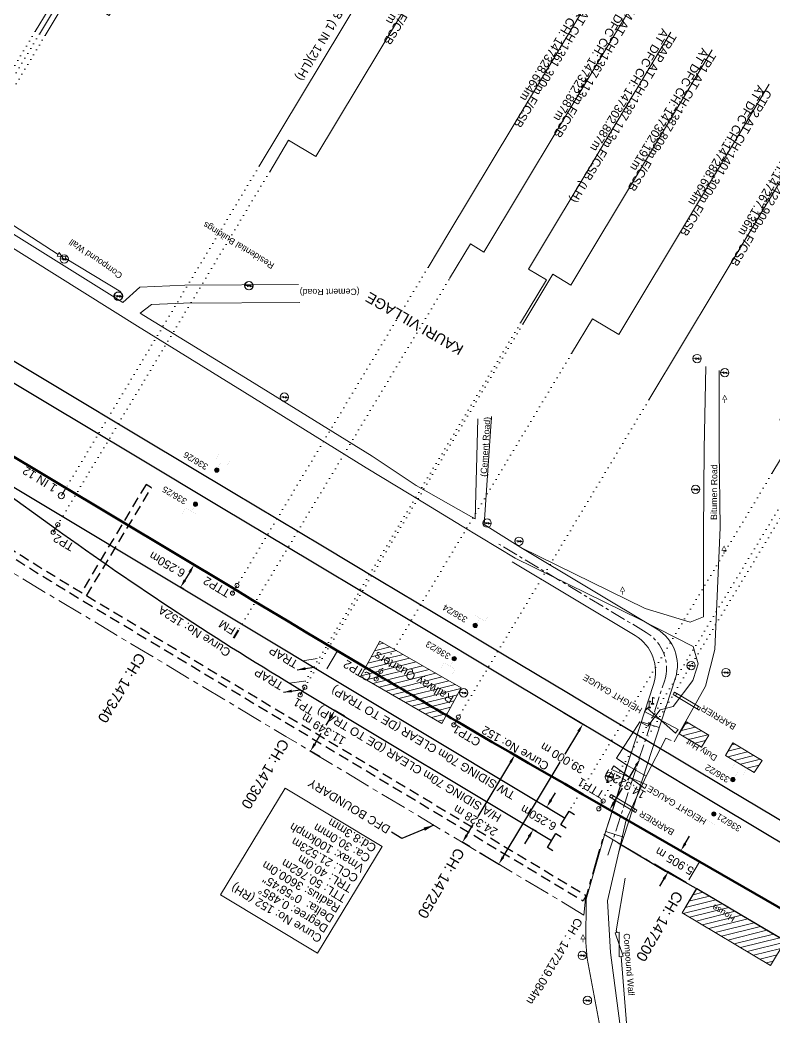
# Model space of a CAD drawing. Header units: metres. Extents: x 592467 to 614288, y 3398001 to 3402649.
# Drawn here: x 613906.8 to 614087, y 3399783.7 to 3400021.9 of the extents above; entities that cross this region are included whole.
import ezdxf

# ---------------------------------------------------------------- set-up
doc = ezdxf.new("R2010")
doc.units = ezdxf.units.M
doc.header["$MEASUREMENT"] = 0
for name, pattern in [('CENTER', [2, 1.25, -0.25, 0.25, -0.25]), ('DASHED', [0.75, 0.5, -0.25]), ('DOT', [0.25, 0, -0.25])]:
    doc.linetypes.add(name, pattern=pattern)
doc.layers.get('0').update_dxf_attribs({"lineweight": 0})
doc.layers.get('Defpoints').update_dxf_attribs({"lineweight": 0})
for name, color, linetype, lineweight in [('Bounary Dim', 10, 'Continuous', 13), ('Cardinal_Leader', 10, 'Continuous', 0), ('Compound Wall', 7, 'Continuous', 13), ('DFCC BOUNDARY', 6, 'CENTER', 0), ('Electric Pole', 7, 'Continuous', 13), ('Existing IR Track', 143, 'Continuous', 0), ('Gate', 7, 'Continuous', 13), ('Govt buliding', 7, 'Continuous', 13), ('Lamp_Post', 7, 'Continuous', 0), ("NEW CHAWAPAIL STN. SRJ's", 10, 'Continuous', 0), ("NEW KHANNA CROSSING STN. SRJ's", 10, 'Continuous', 0), ('OHE MAST', 7, 'Continuous', 0), ('OHE MAST TEXT', 7, 'Continuous', 0), ('Pavers', 7, 'Continuous', 0), ('Piers_Abutment', 7, 'Continuous', 0), ('Proposed Chainage', 10, 'Continuous', 0), ('Proposed Curve_Details', 10, 'Continuous', 0), ('PROPOSED DFCC TRACK', 1, 'Continuous', 0), ('PROPOSED RETAINING WALL', 154, 'Continuous', 30), ('Proposed TPTC Chainages', 10, 'Continuous', 0), ('Residential Building Pucca', 7, 'Continuous', 13), ('Sign Board', 7, 'Continuous', 13), ('Subroad Edge', 34, 'Continuous', 0), ('Text', 7, 'Continuous', 13), ('Village Name', 7, 'Continuous', 0)]:
    doc.layers.add(name, color=color, linetype=linetype, lineweight=lineweight)
doc.layers.add('NEW KHANNA LOOP LINES', color=1, linetype='Continuous')
doc.styles.add('ARIAL', font='arial.ttf')
doc.styles.get("Standard").update_dxf_attribs({"font": 'arial.ttf'})
doc.styles.add('Style-Arial', font='arial.ttf')
doc.styles.add('Text', font='arial.ttf', dxfattribs={"height": 2})
doc.styles.add('Vill txt', font='arial.ttf', dxfattribs={"height": 3})
doc.dimstyles.new('DIM', dxfattribs={"dimtxt": 2.5, "dimasz": 2.5, "dimexe": 0.18, "dimexo": 0.0625, "dimgap": 0.09, "dimtad": 0, "dimtih": 1, "dimtoh": 1, "dimdec": 3, "dimzin": 0, "dimdsep": 46, "dimtxsty": 'Standard', "dimcen": 0.09, "dimaunit": 1, "dimadec": 5, "dimazin": 0, "dimtfac": 1, "dimtdec": 3, "dimtofl": 0, "dimtmove": 0, "dimatfit": 3, "dimfxl": 1, "dimtolj": 1, "dimtzin": 0, "dimarcsym": 0})
doc.dimstyles.new('ISO-25', dxfattribs={"dimtxt": 2.5, "dimasz": 2.5, "dimexe": 1.25, "dimexo": 0.625, "dimtad": 1, "dimtxsty": 'Standard', "dimcen": 2.5, "dimadec": 0, "dimazin": 0, "dimtfac": 1, "dimtmove": 0, "dimatfit": 3, "dimfxl": 1, "dimarcsym": 0})
doc.dimstyles.get("Standard").update_dxf_attribs({"dimtxt": 8, "dimasz": 0.18, "dimexe": 0.18, "dimexo": 0.0625, "dimgap": 0.09, "dimtad": 0, "dimtih": 1, "dimtoh": 1, "dimdec": 3, "dimzin": 0, "dimdsep": 46, "dimtxsty": 'Standard', "dimcen": 0.09, "dimadec": 0, "dimazin": 0, "dimtfac": 1, "dimtdec": 3, "dimtofl": 0, "dimtmove": 0, "dimatfit": 3, "dimfxl": 1, "dimtolj": 1, "dimtzin": 0, "dimarcsym": 0})
pattern_1 = [(194.020766, (612007.361, 3401057.0714), (0.30284195, -1.21276), [])]

# ---------------------------------------------------------------- blocks, each defined once
blk = doc.blocks.new('*D303')
at = {"layer": 'Bounary Dim', "color": 0, "lineweight": -2, "transparency": 16777216}
for p, q in [((613949.2, 3399891.25), (613948.28, 3399891.81)), ((613947.4, 3399890), (613946.24, 3399888.07)), ((613945.98, 3399885.89), (613945.06, 3399886.45))]:
    blk.add_line(p, q, dxfattribs=at)
at = {"layer": 'Bounary Dim', "color": 0, "lineweight": 13, "transparency": 16777216}
for points in [[(613947.11, 3399890.17), (613947.69, 3399889.83), (613948.43, 3399891.72)], [(613945.96, 3399888.25), (613946.53, 3399887.9), (613945.21, 3399886.36)]]:
    blk.add_solid(points, dxfattribs=at)
at = {"layer": 'Defpoints', "color": 0, "lineweight": 13, "transparency": 16777216}
for p in [(613949.26, 3399891.22), (613945.21, 3399886.36), (613946.04, 3399885.86)]:
    blk.add_point(p, dxfattribs=at)
at = {"layer": 'Bounary Dim', "color": 0, "transparency": 16777216, "insert": (613942.02, 3399891.83), "char_height": 2, "attachment_point": 5, "rotation": 150}
blk.add_mtext('\\A1;6.250m', dxfattribs=at)
blk = doc.blocks.new('GT')
at = {"layer": 'Gate'}
for p, q in [((-0.5, -0.5), (-0.5, 0.5)), ((-0.5, 0.5), (0.5, -0.5)), ((0.5, 0.5), (0.5, -0.5))]:
    blk.add_line(p, q, dxfattribs=at)
at = {"layer": 'Gate', "flags": 128}
blk.add_lwpolyline([(0.5, 0.5), (-0.5, -0.5)], dxfattribs=at)
blk = doc.blocks.new('EP')
at = {"extrusion": (0, 0, -1)}
blk.add_hatch(color=8, dxfattribs=at).paths.add_polyline_path([(-0.31, -0.24), (-0.94, -0.01), (-0.41, -0.1), (-0.43, 0.15), (0.21, -0.05), (0.21, 0.16), (0.93, -0.01), (0.31, 0.07), (0.31, -0.19), (-0.31, 0)])
at = {"color": 8}
for p, q in [((-0.93, -0.01), (-0.21, 0.16)), ((-0.31, 0.07), (-0.93, -0.01)), ((-0.31, -0.19), (-0.31, 0.07)), ((0.31, 0), (-0.31, -0.19)), ((-0.21, 0.16), (-0.21, -0.05)), ((-0.21, -0.05), (0.43, 0.15)), ((0.31, -0.24), (0.31, 0)), ((0.43, 0.15), (0.41, -0.1)), ((0.94, -0.01), (0.31, -0.24)), ((0.41, -0.1), (0.94, -0.01))]:
    blk.add_line(p, q, dxfattribs=at)
blk.add_circle((0, 0), 1, dxfattribs=at)
blk = doc.blocks.new('LP')
at = {"flags": 128}
for points in [[(0, 0), (0, 1.5)], [(0.25, 1.35), (0.44, 1.35)]]:
    blk.add_lwpolyline(points, dxfattribs=at)
for centre, radius, start, end in [((0.07, 0.99), 0.519, 57.6425, 97.3165), ((0.34, 1.33), 0.094, 11.7012, 168.0476)]:
    blk.add_arc(centre, radius, start, end)
at = {"extrusion": (0, 0, -1)}
blk.add_ellipse((0, 0.01), major_axis=(0.308, 0), ratio=0.400495, dxfattribs=at)
blk.add_ellipse((0.35, 1.36), major_axis=(0.0017, 0.0438), ratio=0.461056, start_param=1.74022, end_param=4.575836)
blk = doc.blocks.new('TSB')
at = {"const_width": 0.132, "flags": 128}
blk.add_lwpolyline([(-0.51, 0.84), (0.54, 0.84), (0, 1.85), (-0.51, 0.84)], close=True, dxfattribs=at)
at = {"const_width": 0.142, "flags": 128}
blk.add_lwpolyline([(0, 0.84), (0, 0)], dxfattribs=at)
blk = doc.blocks.new('OHE MAST')
at = {"layer": 'OHE MAST'}
h = blk.add_hatch(color=256, dxfattribs=at)
edge = h.paths.add_edge_path()
edge.add_arc((0, 0), 0.514, 0, 360)
at = {"layer": 'OHE MAST', "lineweight": 13, "const_width": 0.01, "flags": 128}
for points in [[(1.5, 3.5), (1.5, 2), (-1.5, 2), (-1.5, 3.5)], [(0, 2), (0, 0)]]:
    blk.add_lwpolyline(points, dxfattribs=at)
at = {"layer": 'OHE MAST'}
blk.add_circle((0, 0), 0.514, dxfattribs=at)
blk = doc.blocks.new('*D337')
at = {"layer": 'Defpoints', "color": 0, "linetype": 'ByBlock', "lineweight": 13, "ltscale": 5}
for p in [(614036.62, 3399856.46), (614016.54, 3399823.02), (614021.22, 3399820.21)]:
    blk.add_point(p, dxfattribs=at)
at = {"layer": 'DFCC BOUNDARY', "color": 0, "linetype": 'ByBlock', "lineweight": -2, "ltscale": 5, "transparency": 16777216}
for p, q in [((614036.67, 3399856.42), (614041.45, 3399853.56)), ((614040.26, 3399851.94), (614037, 3399846.5)), ((614022.25, 3399821.93), (614035.85, 3399844.59)), ((614016.6, 3399822.99), (614021.37, 3399820.12))]:
    blk.add_line(p, q, dxfattribs=at)
at = {"layer": 'DFCC BOUNDARY', "color": 0, "linetype": 'ByBlock', "lineweight": 13, "ltscale": 5, "transparency": 16777216}
for points in [[(614039.98, 3399852.11), (614040.55, 3399851.76), (614041.29, 3399853.65)], [(614021.96, 3399822.1), (614022.53, 3399821.76), (614021.22, 3399820.21)]]:
    blk.add_solid(points, dxfattribs=at)
at = {"layer": 'DFCC BOUNDARY', "color": 0, "linetype": 'ByBlock', "ltscale": 5, "transparency": 16777216, "insert": (614036.43, 3399845.54), "char_height": 2, "attachment_point": 5, "rotation": 149}
blk.add_mtext('\\A1;39.000 m', dxfattribs=at)
blk = doc.blocks.new('*D338')
at = {"layer": 'Defpoints', "color": 0, "linetype": 'ByBlock', "lineweight": 13, "ltscale": 5}
for p in [(613984.44, 3399855.52), (613976.23, 3399847.21), (613978.6, 3399845.79)]:
    blk.add_point(p, dxfattribs=at)
at = {"layer": 'DFCC BOUNDARY', "color": 0, "linetype": 'ByBlock', "lineweight": -2, "ltscale": 5, "transparency": 16777216}
for p, q in [((613984.39, 3399855.55), (613981.92, 3399857.03)), ((613981.04, 3399855.22), (613979.94, 3399853.4)), ((613977.26, 3399848.92), (613978.8, 3399851.49)), ((613978.55, 3399845.82), (613976.08, 3399847.3))]:
    blk.add_line(p, q, dxfattribs=at)
at = {"layer": 'DFCC BOUNDARY', "color": 0, "linetype": 'ByBlock', "lineweight": 13, "ltscale": 5, "transparency": 16777216}
for points in [[(613980.76, 3399855.4), (613981.33, 3399855.05), (613982.07, 3399856.94)], [(613976.97, 3399849.1), (613977.55, 3399848.75), (613976.23, 3399847.21)]]:
    blk.add_solid(points, dxfattribs=at)
at = {"layer": 'DFCC BOUNDARY', "color": 0, "linetype": 'ByBlock', "ltscale": 5, "transparency": 16777216, "insert": (613979.37, 3399852.44), "char_height": 2, "attachment_point": 5, "rotation": 149}
blk.add_mtext('\\A1;11.349 m', dxfattribs=at)
blk = doc.blocks.new('TRAP')
at = {"linetype": 'Continuous', "lineweight": 13, "flags": 128}
for points in [[(1.29, -0.77), (0.15, 2.47)], [(-1.29, 0.77), (-0.15, -2.47)]]:
    blk.add_lwpolyline(points, dxfattribs=at)
blk = doc.blocks.new('*D315')
at = {"layer": 'Defpoints', "color": 0, "linetype": 'ByBlock', "lineweight": 13, "ltscale": 5}
for p in [(614026.94, 3399845.15), (614012.53, 3399825.43), (614014.42, 3399824.29)]:
    blk.add_point(p, dxfattribs=at)
at = {"layer": 'DFCC BOUNDARY', "color": 0, "linetype": 'ByBlock', "lineweight": -2, "ltscale": 5, "transparency": 16777216}
for p, q in [((614026.89, 3399845.18), (614024.9, 3399846.38)), ((614024.03, 3399844.57), (614016.23, 3399831.58)), ((614013.56, 3399827.14), (614015.08, 3399829.68)), ((614014.37, 3399824.33), (614012.38, 3399825.52))]:
    blk.add_line(p, q, dxfattribs=at)
at = {"layer": 'DFCC BOUNDARY', "color": 0, "linetype": 'ByBlock', "lineweight": 13, "ltscale": 5, "transparency": 16777216}
for points in [[(614023.74, 3399844.74), (614024.31, 3399844.4), (614025.05, 3399846.29)], [(614013.28, 3399827.32), (614013.85, 3399826.97), (614012.53, 3399825.43)]]:
    blk.add_solid(points, dxfattribs=at)
at = {"layer": 'DFCC BOUNDARY', "color": 0, "linetype": 'ByBlock', "ltscale": 5, "transparency": 16777216, "insert": (614015.65, 3399830.63), "char_height": 2, "attachment_point": 5, "rotation": 149}
blk.add_mtext('\\A1;24.328 m', dxfattribs=at)
blk = doc.blocks.new('*D317')
at = {"layer": 'Defpoints', "color": 0, "linetype": 'ByBlock', "lineweight": 13, "ltscale": 5}
for p in [(614069.13, 3399820.8), (614061.69, 3399818.39), (614066.09, 3399815.74)]:
    blk.add_point(p, dxfattribs=at)
at = {"layer": 'DFCC BOUNDARY', "color": 0, "linetype": 'ByBlock', "lineweight": -2, "ltscale": 5, "transparency": 16777216}
for p, q in [((614065.75, 3399825.16), (614066.78, 3399826.88)), ((614069.08, 3399820.84), (614064.57, 3399823.54)), ((614066.04, 3399815.77), (614061.53, 3399818.48)), ((614060.66, 3399816.67), (614059.63, 3399814.96))]:
    blk.add_line(p, q, dxfattribs=at)
at = {"layer": 'DFCC BOUNDARY', "color": 0, "linetype": 'ByBlock', "lineweight": 13, "ltscale": 5, "transparency": 16777216}
for points in [[(614065.47, 3399825.34), (614066.04, 3399824.99), (614064.72, 3399823.45)], [(614060.37, 3399816.84), (614060.94, 3399816.5), (614061.69, 3399818.39)]]:
    blk.add_solid(points, dxfattribs=at)
at = {"layer": 'DFCC BOUNDARY', "color": 0, "linetype": 'ByBlock', "ltscale": 5, "transparency": 16777216, "insert": (614063.2, 3399820.92), "char_height": 2, "attachment_point": 5, "rotation": 149}
blk.add_mtext('\\A1;5.905 m', dxfattribs=at)
blk = doc.blocks.new('*D324')
at = {"layer": 'Bounary Dim', "color": 0, "lineweight": -2, "transparency": 16777216}
for p, q in [((614033.71, 3399835.56), (614034.74, 3399837.27)), ((614033.45, 3399833.38), (614032.53, 3399833.94)), ((614030.23, 3399828.02), (614029.31, 3399828.58)), ((614028.43, 3399826.77), (614027.4, 3399825.06))]:
    blk.add_line(p, q, dxfattribs=at)
at = {"layer": 'Bounary Dim', "color": 0, "lineweight": 13, "transparency": 16777216}
for points in [[(614033.42, 3399835.73), (614034, 3399835.39), (614032.68, 3399833.85)], [(614028.14, 3399826.95), (614028.72, 3399826.6), (614029.46, 3399828.49)]]:
    blk.add_solid(points, dxfattribs=at)
at = {"layer": 'Defpoints', "color": 0, "lineweight": 13, "transparency": 16777216}
for p in [(614033.51, 3399833.35), (614029.46, 3399828.49), (614030.29, 3399827.99)]:
    blk.add_point(p, dxfattribs=at)
at = {"layer": 'Bounary Dim', "color": 0, "transparency": 16777216, "insert": (614030.71, 3399831.3), "char_height": 2, "attachment_point": 5, "rotation": 150}
blk.add_mtext('\\A1;6.250m', dxfattribs=at)
blk = doc.blocks.new('*D353')
at = {"layer": 'Bounary Dim', "color": 0, "lineweight": -2, "transparency": 16777216}
for p, q in [((614054.89, 3399845.56), (614055.2, 3399845.38)), ((614054.02, 3399843.76), (614051.93, 3399840.28)), ((614048.7, 3399834.91), (614050.79, 3399838.38)), ((614047.62, 3399833.22), (614047.52, 3399833.28))]:
    blk.add_line(p, q, dxfattribs=at)
at = {"layer": 'Bounary Dim', "color": 0, "lineweight": 13, "transparency": 16777216}
for points in [[(614054.3, 3399843.58), (614053.73, 3399843.93), (614055.05, 3399845.47)], [(614048.99, 3399834.74), (614048.42, 3399835.08), (614047.68, 3399833.19)]]:
    blk.add_solid(points, dxfattribs=at)
at = {"layer": 'Defpoints', "color": 0, "lineweight": 13}
for p in [(614054.84, 3399845.6), (614047.68, 3399833.19), (614047.68, 3399833.19)]:
    blk.add_point(p, dxfattribs=at)
at = {"layer": 'Bounary Dim', "color": 0, "transparency": 16777216, "insert": (614051.36, 3399839.33), "char_height": 2, "attachment_point": 5, "rotation": 149.0208}
blk.add_mtext('\\A1;14.322m', dxfattribs=at)

msp = doc.modelspace()

# ---------------------------------------------------------------- hatches: boundary and pattern name
at = {"layer": 'Bounary Dim', "lineweight": 9}
h = msp.add_hatch(dxfattribs=at)
h.set_pattern_fill('ANSI31', color=0, scale=10, angle=149.020766)
h.set_pattern_definition([(194.02077, (614194.0081, 3400011.9351), (0.302842, -1.21276), [])])
h.paths.add_polyline_path([(614065.0055, 3399808.6091), (614086.1618, 3399795.9895), (614089.6542, 3399801.8066), (614068.4979, 3399814.4262)])
at = {"layer": 'Govt buliding', "linetype": 'ByBlock', "ltscale": 5}
h = msp.add_hatch(dxfattribs=at)
h.set_pattern_fill('ANSI31', color=3, scale=10)
h.set_pattern_definition(pattern_1)
h.paths.add_polyline_path([(613992.8424, 3399873.5361), (614012.2333, 3399862.3131), (614007.6212, 3399853.8189), (613988.1877, 3399865.0666)])
at = {"layer": 'Govt buliding'}
h = msp.add_hatch(dxfattribs=at)
h.set_pattern_fill('ANSI31', color=3, scale=10)
h.set_pattern_definition(pattern_1)
h.paths.add_polyline_path([(614064.3374, 3399851.3164), (614069.656, 3399848.1505), (614071.3931, 3399851.0092), (614066.0579, 3399854.185)])
h = msp.add_hatch(dxfattribs=at)
h.set_pattern_fill('ANSI31', color=256, scale=10)
h.set_pattern_definition(pattern_1)
h.paths.add_polyline_path([(614075.3839, 3399846.2115), (614082.2453, 3399842.1139), (614084.1519, 3399844.9905), (614077.0965, 3399849.2039)])

# ---------------------------------------------------------------- linework, layer by layer
at = {"color": 5, "lineweight": 13}
msp.add_line((614059.5551, 3399852.8452), (614055.2749, 3399854.2342), dxfattribs=at)
at = {"color": 1, "linetype": 'CENTER', "lineweight": 9, "ltscale": 3}
msp.add_lwpolyline([(614047.2983, 3399822.3651), (614060.7874, 3399863.9318, 0.34921563), (614056.423, 3399875.5921), (614021.2617, 3399896.7018)], format="xyb", dxfattribs=at)
at = {"color": 5, "lineweight": 13}
for points in [[(614049.9281, 3399823.1796), (614063.4008, 3399864.6956, 0.34921563), (614059.0364, 3399876.3558), (614026.4944, 3399895.893)], [(614046.4149, 3399826.9322), (614058.1741, 3399863.168, 0.34921563), (614053.8097, 3399874.8283), (614024.4355, 3399892.4636)]]:
    msp.add_lwpolyline(points, format="xyb", dxfattribs=at)
at = {"color": 5, "lineweight": 13, "flags": 128}
msp.add_lwpolyline([(614051.0468, 3399826.6268), (614046.7665, 3399828.0158)], dxfattribs=at)
at = {"layer": 'Bounary Dim', "lineweight": 60, "flags": 128}
msp.add_lwpolyline([(614242.3387, 3399720.8033), (614045.6328, 3399834.3714), (614041.3027, 3399836.8715), (614036.9731, 3399839.3724), (614032.6444, 3399841.8747), (614028.3169, 3399844.3794), (614023.9912, 3399846.887), (614019.6677, 3399849.3984), (614015.3468, 3399851.9143), (614011.0289, 3399854.4354, -0.00149498), (613992.4781, 3399865.3582), (613988.1787, 3399867.9109), (613983.8825, 3399870.4687), (613979.589, 3399873.0311), (613975.2977, 3399875.5971), (613971.0082, 3399878.1662), (613966.72, 3399880.7374), (613962.4328, 3399883.3102), (613958.1459, 3399885.8837), (611491.7053, 3401366.6543)], format="xyb", dxfattribs=at)
at = {"layer": 'Bounary Dim', "color": 0, "lineweight": 13}
msp.add_lwpolyline([(614086.1618, 3399795.9895), (614065.0055, 3399808.6091), (614068.4979, 3399814.4262), (614089.6542, 3399801.8066)], close=True, dxfattribs=at)
at = {"layer": 'Cardinal_Leader', "linetype": 'Continuous', "lineweight": 13}
for p, q in [((613915.8764, 3399901.3427), (613914.7847, 3399899.5242)), ((613958.6761, 3399886.8022), (613957.6156, 3399884.9653)), ((613993.0083, 3399866.2767), (613991.9478, 3399864.4397)), ((613974.8793, 3399862.4836), (613973.7875, 3399860.6651)), ((614011.5592, 3399855.3539), (614010.4987, 3399853.517)), ((614046.1631, 3399835.2898), (614045.1025, 3399833.4529))]:
    msp.add_line(p, q, dxfattribs=at)
for centre in [(613915.8764, 3399901.3427), (613914.7847, 3399899.5242), (613958.6761, 3399886.8022), (613957.6156, 3399884.9653), (613993.0083, 3399866.2767), (613974.8793, 3399862.4836), (613991.9478, 3399864.4397), (613973.7875, 3399860.6651), (614011.5592, 3399855.3539), (614010.4987, 3399853.517), (614046.1631, 3399835.2898), (614045.1025, 3399833.4529)]:
    msp.add_circle(centre, 0.5, dxfattribs=at)
at = {"layer": 'Compound Wall', "lineweight": 13, "flags": 128}
for points in [[(613901.8353, 3399975.0581), (613916.0035, 3399965.8935)], [(613917.6251, 3399964.9789), (613930.9305, 3399956.9651)], [(614049.4951, 3399803.9142), (614049.2348, 3399804.3128), (614051.4231, 3399816.8406)], [(614052.2486, 3399775.3184), (614050.4418, 3399798.1296)]]:
    msp.add_lwpolyline(points, dxfattribs=at)
at = {"layer": 'DFCC BOUNDARY', "ltscale": 5}
msp.add_line((614046.3313, 3399827.4047), (614049.7726, 3399825.3121), dxfattribs=at)
at = {"layer": 'DFCC BOUNDARY', "lineweight": 20, "ltscale": 5, "flags": 128}
for points in [[(614041.5691, 3399808.0569), (614024.8946, 3399818.0451), (614015.7799, 3399823.4801), (613999.6668, 3399833.1472), (613984.2678, 3399842.3864), (613970.3399, 3399850.7392), (613956.28, 3399859.171), (613935.3694, 3399871.6997), (613914.0452, 3399884.4761), (613893.0192, 3399897.0501), (613871.8449, 3399909.7128), (613852.9598, 3399921.0218), (613833.556, 3399932.6415), (613813.9647, 3399944.3899), (613794.3788, 3399956.135), (613785.1827, 3399961.7215), (613766.9214, 3399972.6596), (613749.4195, 3399983.1428), (613728.9884, 3399995.4118), (613708.8827, 3400007.4858), (613694.3209, 3400016.4815), (613683.438, 3400022.9821), (613672.6694, 3400029.4145), (613655.9148, 3400039.4557), (613639.4636, 3400049.3149), (613623.1362, 3400059.0655), (613588.5555, 3400079.7543), (613570.3464, 3400090.6659), (613554.0406, 3400100.4359), (613537.9106, 3400110.1005), (613520.0636, 3400120.785), (613502.2625, 3400131.4419), (613494.8716, 3400135.8611), (613466.5822, 3400152.7759), (613449.3813, 3400163.1052), (613431.0466, 3400174.1154), (613415.8091, 3400183.244), (613399.1734, 3400193.2103), (613383.5507, 3400202.5609), (613368.0053, 3400211.8654), (613352.5934, 3400221.0969), (613321.617, 3400239.6514), (613288.0469, 3400259.7596), (613270.2946, 3400270.393), (613254.1066, 3400280.089), (613238.1295, 3400289.6587), (613220.6946, 3400300.1098), (613210.4076, 3400306.2763), (613210.9259, 3400307.1316), (613203.8422, 3400311.378), (613186.2102, 3400318.9888), (613155.1926, 3400337.6881), (613137.3264, 3400348.5159), (613123.1418, 3400357.4299), (613105.704, 3400368.3883), (613086.8393, 3400380.2435), (613072.3406, 3400389.2714), (613055.8254, 3400400.104), (613038.8743, 3400410.2624), (613026.0988, 3400414.4165), (613004.7908, 3400427.2079), (612988.0081, 3400437.2869), (612971.3835, 3400447.2493), (612958.5974, 3400454.9449), (612945.9381, 3400462.5143), (612929.2164, 3400472.5718), (612912.6216, 3400482.5165), (612902.7099, 3400488.4647), (612893.0147, 3400494.2995), (612875.0057, 3400505.0999), (612865.0899, 3400511.4414), (612841.5948, 3400525.9252), (612830.0651, 3400532.7028), (612779.4796, 3400452.2186), (612773.9701, 3400455.5252), (612761.8932, 3400462.7733), (612747.9498, 3400471.1418), (612731.5019, 3400481.0133), (612715.5245, 3400490.6024), (612697.5875, 3400501.4772), (612679.2885, 3400512.2621), (612663.9096, 3400521.4727), (612649.2767, 3400530.2632), (612633.5761, 3400539.6862), (612617.7078, 3400549.309), (612600.7881, 3400559.4637), (612583.9185, 3400569.5883), (612567.431, 3400579.4836), (612552.0072, 3400588.7405), (612535.1641, 3400598.8492), (612518.2418, 3400609.0054), (612501.1244, 3400619.2788), (612487.8954, 3400627.2184), (612467.8407, 3400639.2457), (612448.7592, 3400650.7068), (612432.9012, 3400660.2242), (612414.6558, 3400671.1746), (612397.7772, 3400681.3046), (612383.2243, 3400690.0388), (612378.1953, 3400693.057), (612346.1557, 3400712.2862), (612330.8218, 3400721.4892), (612315.6708, 3400730.5824), (612298.1544, 3400740.0639), (612282.015, 3400749.6299), (612264.387, 3400760.0783), (612247.3663, 3400770.1667), (612227.7762, 3400781.7781), (612208.2413, 3400792.3151), (612191.4432, 3400803.3132), (612174.6771, 3400813.2508), (612157.5822, 3400822.6823), (612142.0972, 3400832.5613), (612125.0532, 3400842.6636), (612107.6902, 3400852.9549), (612088.8382, 3400863.9013), (612070.6441, 3400874.8344), (612054.2742, 3400884.6936), (612038.4001, 3400894.2542), (612021.4289, 3400904.3691), (612003.7582, 3400914.901), (611987.1221, 3400924.9648), (611971.1468, 3400934.6289), (611954.7697, 3400944.4222), (611937.9127, 3400954.5025), (611922.6068, 3400963.7236), (611907.8037, 3400972.6418), (611892.7602, 3400981.6468), (611877.6876, 3400990.6692), (611862.1214, 3401000.0476), (611847.6422, 3401008.7711), (611835.6161, 3401015.9539), (611823.7539, 3401023.0384), (611807.2378, 3401032.978), (611790.9759, 3401042.7646), (611774.2607, 3401052.856), (611757.8836, 3401062.7432), (611742.4536, 3401072.0167), (611727.3475, 3401081.0955), (611711.4069, 3401090.6799), (611695.8881, 3401100.0106), (611679.5475, 3401109.8232), (611663.6992, 3401119.3333), (611653.6284, 3401125.3547), (611643.529, 3401131.3933), (611626.9857, 3401141.336), (611611.0368, 3401150.9215), (611594.7626, 3401160.6656), (611578.3725, 3401170.4792), (611560.8544, 3401181.0153), (611605.1795, 3401254.7126), (611605.1793, 3401254.7127), (611587.9728, 3401265.0616), (611571.747, 3401274.7868), (611549.8857, 3401287.8868), (611540.0137, 3401293.8124), (611524.671, 3401303.0218), (611509.1876, 3401312.2845), (611493.9735, 3401321.386), (611477.4397, 3401331.3464), (611461.2473, 3401341.1011), (611444.6578, 3401351.0735), (611428.129, 3401361.0095), (611411.1671, 3401371.1714), (611394.2008, 3401381.3359), (611377.9093, 3401391.1332), (611361.8998, 3401400.7609), (611345.3726, 3401410.7086), (611329.2809, 3401420.3941), (611314.2811, 3401429.3997), (611265.4291, 3401454.6678), (611276.9146, 3401476.8733), (611278.5099, 3401479.9575)], [(614041.5691, 3399808.0569), (614041.9058, 3399811.9364), (614046.3313, 3399827.4047)]]:
    msp.add_lwpolyline(points, dxfattribs=at)
at = {"layer": 'DFCC BOUNDARY', "color": 6, "lineweight": 20, "ltscale": 5, "flags": 128}
msp.add_lwpolyline([(614049.7726, 3399825.3121), (614089.687, 3399801.9052), (614104.9142, 3399792.2299), (614127.8329, 3399778.4823), (614142.258, 3399769.8285), (614156.7065, 3399761.1607), (614171.658, 3399752.2), (614186.9324, 3399743.0459), (614205.1652, 3399732.1278), (614224.2654, 3399720.6902), (614237.5176, 3399712.7404)], dxfattribs=at)
at = {"layer": 'Existing IR Track', "color": 0, "lineweight": 30, "flags": 128}
for points in [[(614094.8135, 3399826.8919), (614075.6949, 3399838.3262), (614056.7012, 3399849.6858), (614047.2274, 3399855.358), (614037.8426, 3399860.9769), (614022.0919, 3399870.4124), (614006.3321, 3399879.8533), (613992.7511, 3399887.9951), (613979.1008, 3399896.1785), (613957.7614, 3399908.9562), (613936.3679, 3399921.7663), (613915.3952, 3399934.3387), (613894.3833, 3399946.9347), (613875.3776, 3399958.335), (613856.3475, 3399969.7499), (613836.4065, 3399981.6969), (613816.5353, 3399993.602), (613807.3871, 3399999.1537), (613789.3361, 3400009.9624), (613771.1364, 3400020.8603), (613751.4419, 3400032.6926)], [(614092.3625, 3399823.0811), (614073.3329, 3399834.4994), (614054.7672, 3399845.6393), (614044.869, 3399851.5417), (614035.799, 3399856.9501), (614019.731, 3399866.5901), (614004.3328, 3399875.8288), (613990.3982, 3399884.1856), (613976.3382, 3399892.6175), (613955.4139, 3399905.1544), (613934.0897, 3399917.9308), (613913.0359, 3399930.5215), (613891.8616, 3399943.1842), (613872.9964, 3399954.4813), (613853.5926, 3399966.1009), (613834.022, 3399977.8369), (613814.5318, 3399989.5246), (613805.3272, 3399995.1163), (613786.9615, 3400006.1169), (613769.4785, 3400016.5888), (613749.0662, 3400028.8465)]]:
    msp.add_lwpolyline(points, dxfattribs=at)
at = {"layer": 'Gate', "color": 3}
for p, q in [((614056.065, 3399856.6697), (614056.6346, 3399857.4912)), ((614064.0397, 3399852.357), (614056.065, 3399856.6697)), ((614056.6346, 3399857.4912), (614063.47, 3399851.5355)), ((614064.0397, 3399852.357), (614063.47, 3399851.5355)), ((614048.175, 3399842.8169), (614048.6708, 3399843.6849)), ((614056.6123, 3399839.1488), (614048.175, 3399842.8169)), ((614048.6708, 3399843.6849), (614056.1165, 3399838.2807)), ((614056.6123, 3399839.1488), (614056.1165, 3399838.2807))]:
    msp.add_line(p, q, dxfattribs=at)
at = {"layer": 'Govt buliding', "color": 3, "linetype": 'ByBlock', "lineweight": 18, "ltscale": 5}
msp.add_lwpolyline([(613992.8424, 3399873.5361), (614012.2333, 3399862.3131), (614007.6212, 3399853.8189), (613988.1877, 3399865.0666)], close=True, dxfattribs=at)
at = {"layer": 'Govt buliding', "color": 3}
msp.add_3dface([(614064.3374, 3399851.3164), (614069.656, 3399848.1505), (614071.3931, 3399851.0092), (614066.0579, 3399854.185)], dxfattribs=at)
at = {"layer": 'Govt buliding'}
msp.add_3dface([(614075.3839, 3399846.2115), (614082.2453, 3399842.1139), (614084.1519, 3399844.9905), (614077.0965, 3399849.2039)], dxfattribs=at)
at = {"layer": "NEW CHAWAPAIL STN. SRJ's", "linetype": 'DOT', "lineweight": 18, "ltscale": 5, "flags": 128}
for points in [[(613912.8845, 3400018.2397), (613863.245, 3399935.5581)], [(613911.5068, 3400018.5738), (613865.307, 3399941.6212)], [(613964.0176, 3399987.0237), (613917.8285, 3399910.089)], [(613966.4977, 3399985.6599), (613915.3256, 3399900.4253)], [(614004.335, 3399962.8185), (613958.1459, 3399885.8837)], [(614026.4351, 3399949.5502), (613973.8084, 3399861.8927)], [(614026.9651, 3399949.2401), (613974.3384, 3399861.5825)], [(614038.629, 3399942.2294), (613992.4781, 3399865.3582)], [(614057.0852, 3399931.1489), (614011.0289, 3399854.4354)], [(614086.4538, 3399913.5259), (614037.0437, 3399831.2261)], [(614091.3753, 3399910.5622), (614045.3307, 3399834.5748)]]:
    msp.add_lwpolyline(points, dxfattribs=at)
at = {"layer": "NEW CHAWAPAIL STN. SRJ's", "color": 5, "linetype": 'DOT', "lineweight": 18, "ltscale": 5, "flags": 128}
msp.add_lwpolyline([(613910.4924, 3400019.1565), (613867.5212, 3399947.5817)], dxfattribs=at)
at = {"layer": "NEW CHAWAPAIL STN. SRJ's", "linetype": 'DOT', "lineweight": 18, "ltscale": 5, "elevation": 18.4048, "flags": 128}
msp.add_lwpolyline([(614009.288, 3399959.8448), (613958.7838, 3399875.7225)], dxfattribs=at)
at = {"layer": "NEW CHAWAPAIL STN. SRJ's", "color": 0, "linetype": 'DOT', "lineweight": 18, "ltscale": 5, "flags": 128}
msp.add_lwpolyline([(614092.6028, 3399909.7553), (614056.3358, 3399849.9046)], dxfattribs=at)
at = {"layer": "NEW KHANNA CROSSING STN. SRJ's", "linetype": 'Continuous', "lineweight": 18, "flags": 128}
msp.add_lwpolyline([(613942.5535, 3400090.915), (613908.5955, 3400034.2914), (613916.6658, 3400029.4492), (613910.4924, 3400019.1565)], dxfattribs=at)
at = {"layer": "NEW KHANNA CROSSING STN. SRJ's", "color": 10, "linetype": 'Continuous', "lineweight": 18, "flags": 128}
for points in [[(613951.6676, 3400085.4675), (613911.5068, 3400018.5738)], [(613962.1388, 3400079.6741), (613928.1355, 3400023.0367), (613919.0397, 3400028.4975), (613912.8845, 3400018.2397)], [(614004.1784, 3400053.9175), (613964.0176, 3399987.0237)], [(613966.4977, 3399985.6599), (613971.0239, 3399993.1989), (613977.5399, 3399989.2869), (614013.4946, 3400049.1748)], [(614004.335, 3399962.8185), (614009.303, 3399971.0935), (614009.303, 3399971.0935), (614045.2578, 3400030.9814)], [(614009.4656, 3399960.1406), (614014.4337, 3399968.4156), (614017.6561, 3399966.481), (614053.6108, 3400026.3689)], [(614062.2909, 3400019.0286), (614028.331, 3399962.4086), (614032.6119, 3399959.8385), (614026.4351, 3399949.5502)], [(614026.9615, 3399949.2342), (614034.1225, 3399961.1619), (614038.435, 3399958.5728), (614072.1968, 3400014.8081)], [(614038.629, 3399942.2294), (614043.5971, 3399950.5045), (614049.8714, 3399946.7375), (614085.8262, 3400006.6255)], [(614097.2461, 3399998.0427), (614057.0852, 3399931.1489)], [(614122.3096, 3399983.0043), (614088.3497, 3399926.3842), (614092.6306, 3399923.8142), (614086.4538, 3399913.5259)], [(613916.742, 3399908.2793), (613917.8235, 3399910.0808)]]:
    msp.add_lwpolyline(points, dxfattribs=at)
at = {"layer": "NEW KHANNA CROSSING STN. SRJ's", "color": 10, "linetype": 'Continuous', "lineweight": 18, "const_width": 0.5, "flags": 128}
msp.add_lwpolyline([(613959.0334, 3399876.1383), (613957.8848, 3399874.2251)], dxfattribs=at)
at = {"layer": "NEW KHANNA CROSSING STN. SRJ's", "color": 10, "linetype": 'Continuous', "lineweight": 20}
msp.add_circle((613916.742, 3399908.2793), 0.75, dxfattribs=at)
at = {"layer": 'NEW KHANNA LOOP LINES', "linetype": 'Continuous', "lineweight": 30, "flags": 128}
for points in [[(613917.8235, 3399910.0808, 0.02078913), (613877.3195, 3399932.162), (613851.2229, 3399945.0119, -0.02078789), (613810.7213, 3399967.0917, -0.02078789)], [(613901.8366, 3399910.1452), (613915.3306, 3399900.4335, 0.02078817), (613974.3384, 3399861.5825), (614033.8267, 3399825.8677)]]:
    msp.add_lwpolyline(points, format="xyb", dxfattribs=at)
msp.add_lwpolyline([(613863.2477, 3399935.5676), (614037.0437, 3399831.2261)], dxfattribs=at)
at = {"layer": 'NEW KHANNA LOOP LINES', "linetype": 'Continuous', "lineweight": 25, "flags": 128}
msp.add_lwpolyline([(613983.0297, 3399856.3676, 0.00062853), (613984.8605, 3399855.2654)], format="xyb", dxfattribs=at)
at = {"layer": 'NEW KHANNA LOOP LINES', "linetype": 'Continuous', "lineweight": 30, "elevation": 18.4048, "flags": 128}
for points in [[(614037.3384, 3399828.8028), (614036.0524, 3399829.5749), (614038.0351, 3399832.8774), (614039.3211, 3399832.1053)], [(614034.1165, 3399823.4361), (614032.8304, 3399824.2082), (614034.8132, 3399827.5108), (614036.0992, 3399826.7387)]]:
    msp.add_lwpolyline(points, dxfattribs=at)
at = {"layer": 'Pavers', "color": 3, "flags": 128}
msp.add_lwpolyline([(614062.4327, 3399849.7369), (614061.1339, 3399850.3482), (614056.4365, 3399841.2763), (614051.7771, 3399843.9046), (614049.3057, 3399845.5718), (614054.9233, 3399854.2468), (614056.8013, 3399853.1706), (614059.8005, 3399857.0497), (614062.8453, 3399857.8811)], dxfattribs=at)
at = {"layer": 'Piers_Abutment', "color": 3}
for p, q in [((614063.4261, 3399860.4229), (614063.7727, 3399861.0001)), ((614068.5818, 3399857.3303), (614068.9252, 3399857.9057)), ((614048.2509, 3399835.9506), (614048.5974, 3399836.5278)), ((614053.4066, 3399832.858), (614053.75, 3399833.4333))]:
    msp.add_line(p, q, dxfattribs=at)
at = {"layer": 'Piers_Abutment', "color": 3, "flags": 128}
for points in [[(614064.6745, 3399860.4587), (614063.2199, 3399861.332), (614063.0691, 3399861.0809), (614062.8733, 3399860.7548), (614068.4512, 3399857.406), (614069.0609, 3399857.0453), (614069.4051, 3399857.6186), (614068.883, 3399857.9302), (614064.6745, 3399860.4587)], [(614049.4993, 3399835.9863), (614048.0447, 3399836.8597), (614047.8939, 3399836.6086), (614047.6981, 3399836.2824), (614053.276, 3399832.9337), (614053.8857, 3399832.573), (614054.2299, 3399833.1463), (614053.7078, 3399833.4579), (614049.4993, 3399835.9863)]]:
    msp.add_lwpolyline(points, dxfattribs=at)
at = {"layer": 'Proposed Chainage', "linetype": 'Continuous', "lineweight": 0, "flags": 128}
for points in [[(613980.1737, 3399866.8588), (613982.7351, 3399871.1529)], [(614066.6336, 3399816.4731), (614069.1336, 3399820.8032)]]:
    msp.add_lwpolyline(points, dxfattribs=at)
at = {"layer": 'Proposed Curve_Details', "lineweight": 13}
msp.add_lwpolyline([(613993.3784, 3399824.4055), (613977.96, 3399798.9102), (613954.748, 3399812.8459), (613970.1664, 3399838.3412)], close=True, dxfattribs=at)
at = {"layer": 'PROPOSED DFCC TRACK', "color": 5, "linetype": 'DASHED', "lineweight": 25, "ltscale": 5}
msp.add_line((614042.1295, 3399812.7183), (614041.3574, 3399811.4323), dxfattribs=at)
for points in [[(613389.5245, 3400211.8109), (613811.5873, 3399958.4182, -0.02082437), (613849.6944, 3399933.3244), (613863.2824, 3399923.545, 0.02083245), (613922.7742, 3399884.3753), (614042.1295, 3399812.7183)], [(613388.7524, 3400210.5249), (613810.8152, 3399957.1321, -0.02082437), (613848.818, 3399932.1071), (613862.4062, 3399922.3276, 0.02081915), (613922.0041, 3399883.0881), (614041.3574, 3399811.4323)]]:
    msp.add_lwpolyline(points, format="xyb", dxfattribs=at)
msp.add_lwpolyline([(613922.7638, 3399884.358), (613938.2507, 3399910.1537), (613936.9646, 3399910.9257), (613921.4777, 3399885.1301)], dxfattribs=at)
at = {"layer": 'PROPOSED RETAINING WALL', "flags": 128}
msp.add_lwpolyline([(614049.7726, 3399825.3121), (614061.0088, 3399818.5701), (614070.8218, 3399813.0473), (614086.9586, 3399803.5166)], dxfattribs=at)
at = {"layer": 'Residential Building Pucca', "linetype": 'Continuous', "ltscale": 5, "flags": 128}
msp.add_lwpolyline([(614065.9321, 3399810.1299), (614068.4741, 3399814.4339), (614089.687, 3399801.9052), (614090.1041, 3399802.519)], dxfattribs=at)
at = {"layer": 'Subroad Edge', "lineweight": 13, "flags": 128}
for points in [[(613827.5398, 3400016.1041), (613827.7545, 3400015.5796), (613870.6715, 3399989.004), (613934.9284, 3399948.7559), (613959.942, 3399933.3392), (613989.5552, 3399914.9291), (614000.2385, 3399908.4631), (614012.4528, 3399900.9953), (614025.1138, 3399893.3649)], [(613828.8984, 3400017.5661), (613872.3561, 3399991.3303), (613931.4013, 3399954.428), (613935.4725, 3399958.1105), (613946.232, 3399958.5756), (613973.4179, 3399958.7606)], [(614016.1983, 3399926.6611), (614015.5526, 3399902.7552), (614014.0056, 3399903.5923), (614001.5035, 3399910.6814), (613990.9611, 3399917.6807), (613961.7465, 3399935.8127), (613936.4143, 3399951.3303), (613935.5295, 3399951.8719), (613938.3104, 3399953.9265), (613945.9281, 3399954.2862), (613973.7289, 3399954.4416)], [(614070.0833, 3399879.3116), (614070.1169, 3399899.4982), (614070.2978, 3399919.4301), (614070.6399, 3399939.1121)], [(614072.7903, 3399871.5238), (614074.1371, 3399900.6291), (614073.8709, 3399918.9842), (614073.8234, 3399938.1528)], [(614026.4944, 3399895.893), (614017.7187, 3399901.3868), (614019.5027, 3399927.2205)], [(614070.0833, 3399879.3116), (614066.9387, 3399878.0697), (614056.1989, 3399881.2651), (614026.4944, 3399895.893)], [(614046.4149, 3399826.9322), (614042.096, 3399811.8222), (614042.0141, 3399801.4929), (614042.3294, 3399797.6987), (614047.1353, 3399772.2031), (614046.6444, 3399753.3101), (614046.6057, 3399749.5565), (614044.9839, 3399739.3226), (614044.738, 3399734.3658), (614043.3732, 3399732.891), (614036.3492, 3399732.9126), (614006.487, 3399734.3202), (613970.4308, 3399734.4738)], [(614074.0611, 3399649.5647), (614061.7386, 3399680.9274), (614053.9104, 3399704.1402), (614048.756, 3399723.5514), (614048.0201, 3399730.568), (614048.1001, 3399733.955), (614051.4987, 3399753.5425), (614051.3552, 3399773.0372), (614047.8923, 3399799.1037), (614047.2282, 3399811.4375), (614049.9237, 3399823.1607)]]:
    msp.add_lwpolyline(points, dxfattribs=at)
at = {"layer": 'Subroad Edge', "color": 3, "lineweight": 13, "flags": 128}
for points in [[(614025.1138, 3399893.3649), (614025.1138, 3399893.3649), (614054.9811, 3399878.6728), (614067.63, 3399872.2393), (614068.8329, 3399868.0821)], [(614072.7903, 3399871.5238), (614070.6342, 3399862.7222), (614066.9559, 3399856.2486)], [(614068.8329, 3399868.0821), (614068.4144, 3399866.7774)], [(614068.4144, 3399866.7774), (614067.5443, 3399864.0644), (614062.8453, 3399857.8811)], [(614066.9559, 3399856.2486), (614063.0823, 3399849.4312)], [(614051.7771, 3399843.9046), (614046.4149, 3399826.9322)], [(614049.9237, 3399823.1607), (614051.6817, 3399830.8062), (614056.4365, 3399841.2763)]]:
    msp.add_lwpolyline(points, dxfattribs=at)

# ---------------------------------------------------------------- block references
at = {"layer": 'Electric Pole', "xscale": 0.9997078270338551, "yscale": 0.9997078270338551, "zscale": 0.9997078270338551}
for p in [(613917.4223, 3399964.8138), (613961.5111, 3399958.4533), (613961.5685, 3399958.433), (613930.2898, 3399955.9228), (613930.4151, 3399955.9485), (614068.5982, 3399941.0193), (614075.1965, 3399937.6636), (613969.9918, 3399931.8055), (614068.229, 3399909.7725), (614018.4182, 3399901.707), (614026.0472, 3399897.3782), (614067.1539, 3399867.6453), (614075.4779, 3399866.0007), (614012.8288, 3399861.1544), (614047.615, 3399841.0833), (614041.1688, 3399798.3981), (614042.4072, 3399787.6499)]:
    msp.add_blockref('EP', p, dxfattribs=at)
at = {"layer": 'Gate', "yscale": 0.9997078267755779}
for p, xscale, zscale, rotation in [((613916.8143, 3399965.4362), 1.86172574652973, 1.364251369841855, 330.2649314042707), ((614049.9685, 3399801.0219), 5.861545137948229, 2.420709100946494, 99.26493140069918)]:
    msp.add_blockref('GT', p, dxfattribs=dict(at, xscale=xscale, zscale=zscale, rotation=rotation))
at = {"layer": 'Lamp_Post', "xscale": 0.9997078270338551, "yscale": 0.9997078270338551, "zscale": 0.9997078270338551}
for p in [(614057.1594, 3399857.6366), (614057.9398, 3399858.5279), (614047.2499, 3399839.804)]:
    msp.add_blockref('LP', p, dxfattribs=at)
at = {"layer": 'NEW KHANNA LOOP LINES', "linetype": 'Continuous', "lineweight": 0, "xscale": -1}
for p, rotation in [((613975.7429, 3399868.0291), 118.1584409812406), ((613972.528, 3399862.6742), 118.0104827763035)]:
    msp.add_blockref('TRAP', p, dxfattribs=dict(at, rotation=rotation))
at = {"layer": 'OHE MAST'}
for p, rotation in [((613953.8457, 3399914.3913), 329.0208306527206), ((613948.7783, 3399906.2093), 149.0208306527207), ((614015.5954, 3399877.2578), 329.0208306527206), ((614010.5909, 3399869.3148), 149.0208306527207), ((614077.151, 3399840.4282), 329.0208306527206), ((614072.5893, 3399832.1963), 149.0208306527207)]:
    msp.add_blockref('OHE MAST', p, dxfattribs=dict(at, rotation=rotation))
at = {"layer": 'Sign Board', "xscale": 0.9997078270338551, "yscale": 0.9997078270338551, "zscale": 0.9997078270338551}
for p in [(614075.1858, 3399930.4111), (614075.0203, 3399894.364), (614050.784, 3399884.5999), (614041.3309, 3399801.5103)]:
    msp.add_blockref('TSB', p, dxfattribs=at)

# ---------------------------------------------------------------- texts
at = {"layer": 'DFCC BOUNDARY', "linetype": 'Continuous', "ltscale": 5, "style": 'ARIAL'}
for s, rotation, p in [('DFC BOUNDARY', 148.617337, (613995.5271, 3399829.0915)), ('CH : 147219.084m', 239.399042, (614039.65, 3399807.5933))]:
    msp.add_text(s, height=2, rotation=rotation, dxfattribs=at).set_placement(p)
at = {"layer": 'Govt buliding', "color": 3, "linetype": 'DASHED', "ltscale": 5}
msp.add_text('Railway Quarters', height=2, rotation=149.582424, dxfattribs=at).set_placement((614010.6796, 3399860.2644))
at = {"layer": "NEW KHANNA CROSSING STN. SRJ's", "linetype": 'Continuous', "lineweight": 13, "char_height": 2, "attachment_point": 4, "rotation": 239.020762, "line_spacing_factor": 0.648, "style": 'Style-Arial'}
for s, insert, width in [('OUTER MOST POINT AT\\PSRJ AT CH:1314.311m F/CSB (1 IN 12)(LH)\\PAT DFC CH: 147375.689m \\P{\\C7;AT IR CH:336895.804m}', (614000.9763, 3400055.6101), 68.686025), ('TRAP AT CH:1387.113m F/CSB (LH)\\PAT DFC CH: 147302.887m ', (614061.9782, 3400018.9908, 18.4048), 47.97663)]:
    msp.add_mtext(s, dxfattribs=dict(at, insert=insert, width=width))
at = {"layer": "NEW KHANNA CROSSING STN. SRJ's", "linetype": 'Continuous', "lineweight": 13, "char_height": 2, "attachment_point": 4, "rotation": 148, "line_spacing_factor": 0.60036, "style": 'Style-Arial'}
for s, insert in [('1 IN 12', (613915.4017, 3399909.7618)), ('FM', (613958.0245, 3399875.7524))]:
    msp.add_mtext(s, dxfattribs=dict(at, insert=insert))
at = {"layer": 'NEW KHANNA LOOP LINES', "linetype": 'Continuous', "lineweight": 0, "style": 'ARIAL'}
for s, p in [('TP2', (613919.9997, 3399896.5943, 18.4048)), ('TTP2 ', (613957.2788, 3399885.5412)), ('TRAP ', (613973.515, 3399868.5993)), ('CTP2 ', (613991.0187, 3399865.4715)), ('TRAP ', (613970.0196, 3399863.416)), ('TP1', (613977.3313, 3399857.4458, 18.4048)), ('CTP1 ', (614017.1138, 3399849.9319)), ('TTP1 ', (614046.6639, 3399837.4562))]:
    msp.add_text(s, height=2, rotation=149.137675, dxfattribs=at).set_placement(p)
at = {"layer": 'NEW KHANNA LOOP LINES', "linetype": 'Continuous', "lineweight": 13, "char_height": 2, "attachment_point": 4, "line_spacing_factor": 0.60036, "style": 'Style-Arial'}
for s, insert, width, rotation in [('TW SIDING 70m CLEAR (DE TO TRAP)', (614025.0283, 3399836.6639), 56.875621, 149.405887), ('H/A SIDING 70m CLEAR (DE TO TRAP)', (614021.6786, 3399831.2749), 54.888231, 149.020766)]:
    msp.add_mtext(s, dxfattribs=dict(at, insert=insert, width=width, rotation=rotation))
at = {"layer": 'OHE MAST TEXT', "style": 'ARIAL'}
for s, p in [('336/26', (613951.947, 3399915.5961)), ('336/25', (613946.9012, 3399907.3399)), ('336/24', (614013.9055, 3399879.0831)), ('336/23', (614009.8663, 3399870.3211)), ('336/22', (614076.5547, 3399840.8435)), ('336/21', (614079.3041, 3399829.1434))]:
    msp.add_text(s, height=1.5, rotation=149, dxfattribs=at).set_placement(p)
at = {"layer": 'Proposed Chainage', "color": 1, "lineweight": 0, "char_height": 2.5, "attachment_point": 4, "line_spacing_factor": 0.6, "style": 'Style-Arial'}
for s, insert, rotation in [('CH: 147340', (613935.9092, 3399870.341), 239.184231), ('CH: 147300', (613970.2033, 3399849.7519), 239.184231), ('CH: 147250', (614012.097, 3399823.722), 240.000032), ('CH: 147200', (614064.2773, 3399813.441), 240.000032)]:
    msp.add_mtext(s, dxfattribs=dict(at, insert=insert, rotation=rotation))
at = {"layer": 'Proposed Curve_Details', "color": 1, "style": 'ARIAL'}
for s, rotation, p in [('Curve No: 152A', 147.162868, (613957.3954, 3399871.2993)), ('Curve No: 152', 149.510399, (614033.4271, 3399844.2161))]:
    msp.add_text(s, height=2, rotation=rotation, dxfattribs=at).set_placement(p)
at = {"layer": 'Proposed Curve_Details', "color": 1, "lineweight": 0, "insert": (613992.2245, 3399824.6461), "char_height": 2, "attachment_point": 7, "rotation": 149.020766, "line_spacing_factor": 0.84, "style": 'ARIAL'}
msp.add_mtext('Curve No: 152 (RH)\\PDegree: 0.485°\\PDelta:  0°58\'45"\\PRadius: 3600.0m\\PTTL: 50.762m\\PTRL: 40.0m\\PCCL: 21.523m\\PVmax: 100kmph\\PCa: 30.0mm\\PCd:8.3mm', dxfattribs=at)
at = {"layer": 'Proposed TPTC Chainages', "lineweight": 13, "char_height": 2, "attachment_point": 4, "line_spacing_factor": 0.6, "style": 'ARIAL'}
for s, insert, width, rotation in [('TP2 {\\fArial|b0|i0|c0|p39;AT CH:1317.139m F/CSB\\PAT DFC CH: 147372.861m}', (614013.1472, 3400049.3834), 49.768453, 239.020766), ('TTP2 {\\fArial|b0|i0|c0|p39;AT CH:1361.300m F/CSB\\PAT DFC CH: 147328.664m}', (614045.1311, 3400031.0574), 49.768453, 239.020766), ('FM {\\fArial|b0|i0|c0|p39;AT CH:1367.113m F/CSB\\PAT DFC CH: 147322.887m}', (614053.16, 3400026.2371, 18.4048), 49.768453, 239.020766), ('TP1 {\\fArial|b0|i0|c0|p39;AT CH:1387.809m F/CSB \\PAT DFC CH: 147302.191m}', (614071.4628, 3400014.3726), 49.768453, 239.020766), ('CTP2 AT CH:1401.300m F/CSB\\PAT DFC CH:147288.664m', (614084.7906, 3400005.5205), 39.932688, 239.339087), ('CTP1 AT CH:1422.900m F/CSB\\PAT DFC CH:147267.136m', (614096.6113, 3399998.4238), 39.932688, 239.681711)]:
    msp.add_mtext(s, dxfattribs=dict(at, insert=insert, width=width, rotation=rotation))
at = {"layer": 'Subroad Edge', "style": 'Text'}
for s, rotation, p in [('(Cement Road)', 180.320143, (613987.9868, 3399957.7284)), ('(Cement Road)', 86.427353, (614018.3249, 3399912.7447)), ('Bitumen Road', 89.757185, (614073.3493, 3399902.4684))]:
    msp.add_text(s, height=1.5, rotation=rotation, dxfattribs=at).set_placement(p)
at = {"layer": 'Text', "color": 0, "style": 'ARIAL'}
for s, rotation, p in [('Residential Buildings', 148.340833, (613967.7454, 3399963.6136)), ('Compound Wall', 145.32182, (613931.4915, 3399961.2092)), ('House', 147.959914, (614077.8441, 3399807.5405)), ('Compound Wall', 274.528726, (614051.0056, 3399803.6221))]:
    msp.add_text(s, height=1.5, rotation=rotation, dxfattribs=at).set_placement(p)
at = {"layer": 'Text', "color": 3, "style": 'ARIAL'}
for s, p in [('HEIGHT GAUGE', (614055.668, 3399857.4192)), ('BARRIER ', (614078.045, 3399853.4958)), ('Duty Hut', (614073.5556, 3399846.0347)), ('HEIGHT GAUGE', (614070.9902, 3399830.8236)), ('BARRIER ', (614063.3119, 3399828.2991))]:
    msp.add_text(s, height=1.5, rotation=149.049837, dxfattribs=at).set_placement(p)
at = {"layer": 'Village Name', "style": 'Vill txt'}
msp.add_text('KAURI VILLAGE', height=2.5, rotation=149.905889, dxfattribs=at).set_placement((614013.0391, 3399943.9036))

# ---------------------------------------------------------------- dimensions: what is measured, and where the dimension line sits
at = {"layer": 'Bounary Dim'}
for base, p1, p2, picture, middle in [((613945.2107, 3399886.3597), (613949.2568, 3399891.22), (613946.0377, 3399885.8628), '*D303', (613942.0236, 3399891.8316)), ((614029.4602, 3399828.4891), (614033.5063, 3399833.3494), (614030.2873, 3399827.9921), '*D324', (614030.7058, 3399831.2998))]:
    dim = msp.add_linear_dim(base=base, p1=p1, p2=p2, angle=238.999213, dimstyle='Standard', override={"dimtxt": 2, "dimasz": 2, "dimdsep": 0, "dimpost": 'm', "dimtmove": 2}, dxfattribs=at)
    dim.commit()
    dim.dimension.update_dxf_attribs({"geometry": picture, "text_midpoint": middle, "dimtype": 161, "text_rotation": 330})
dim = msp.add_linear_dim(base=(614047.6754, 3399833.1921), p1=(614054.8375, 3399845.5971), p2=(614047.6754, 3399833.1921), angle=239.020766, dimstyle='Standard', override={"dimtxt": 2, "dimasz": 2, "dimdsep": 0, "dimpost": 'm', "dimtmove": 2}, dxfattribs=at)
dim.commit()
dim.dimension.update_dxf_attribs({"geometry": '*D353', "text_midpoint": (614051.3614, 3399839.3316)})
at = {"layer": 'DFCC BOUNDARY', "linetype": 'ByBlock', "ltscale": 5}
for base, p1, p2, picture, middle in [((613976.2299, 3399847.2093), (613984.444, 3399855.5154), (613978.6022, 3399845.7851), '*D338', (613979.3724, 3399852.4436)), ((614021.2191, 3399820.2136), (614036.6192, 3399856.4567), (614016.5448, 3399823.0198), '*D337', (614036.4266, 3399845.5438)), ((614012.5324, 3399825.4288), (614026.9444, 3399845.1522), (614014.422, 3399824.2943), '*D315', (614015.654, 3399830.6283)), ((614061.6852, 3399818.3877), (614069.1336, 3399820.8032), (614066.0942, 3399815.7407), '*D317', (614063.2049, 3399820.919))]:
    dim = msp.add_linear_dim(base=base, p1=p1, p2=p2, angle=239.020766, dimstyle='DIM', override={"dimtxt": 2, "dimasz": 2, "dimtad": 3, "dimpost": ' m'}, dxfattribs=at)
    dim.commit()
    dim.dimension.update_dxf_attribs({"geometry": picture, "text_midpoint": middle, "dimtype": 161, "text_rotation": 149})

# ---------------------------------------------------------------- leaders
at = {"layer": 'DFCC BOUNDARY', "linetype": 'Continuous', "lineweight": 13, "ltscale": 5}
msp.add_leader([(614005.7259, 3399829.5231), (613998.0704, 3399826.3753), (613995.5669, 3399827.8744)], dimstyle='ISO-25', override={"dimtxt": 0.5, "dimtad": 0}, dxfattribs=at)
at = {"layer": 'NEW KHANNA LOOP LINES', "linetype": 'Continuous', "lineweight": 0}
for points in [[(613973.047, 3399866.6475), (613977.029, 3399867.2571)], [(613969.83, 3399861.2893), (613973.812, 3399861.8988)]]:
    msp.add_leader(points, dimstyle='DIM', override={"dimasz": 2, "dimgap": 0.09, "dimtad": 0}, dxfattribs=at)

doc.saveas('drawing.dxf')
